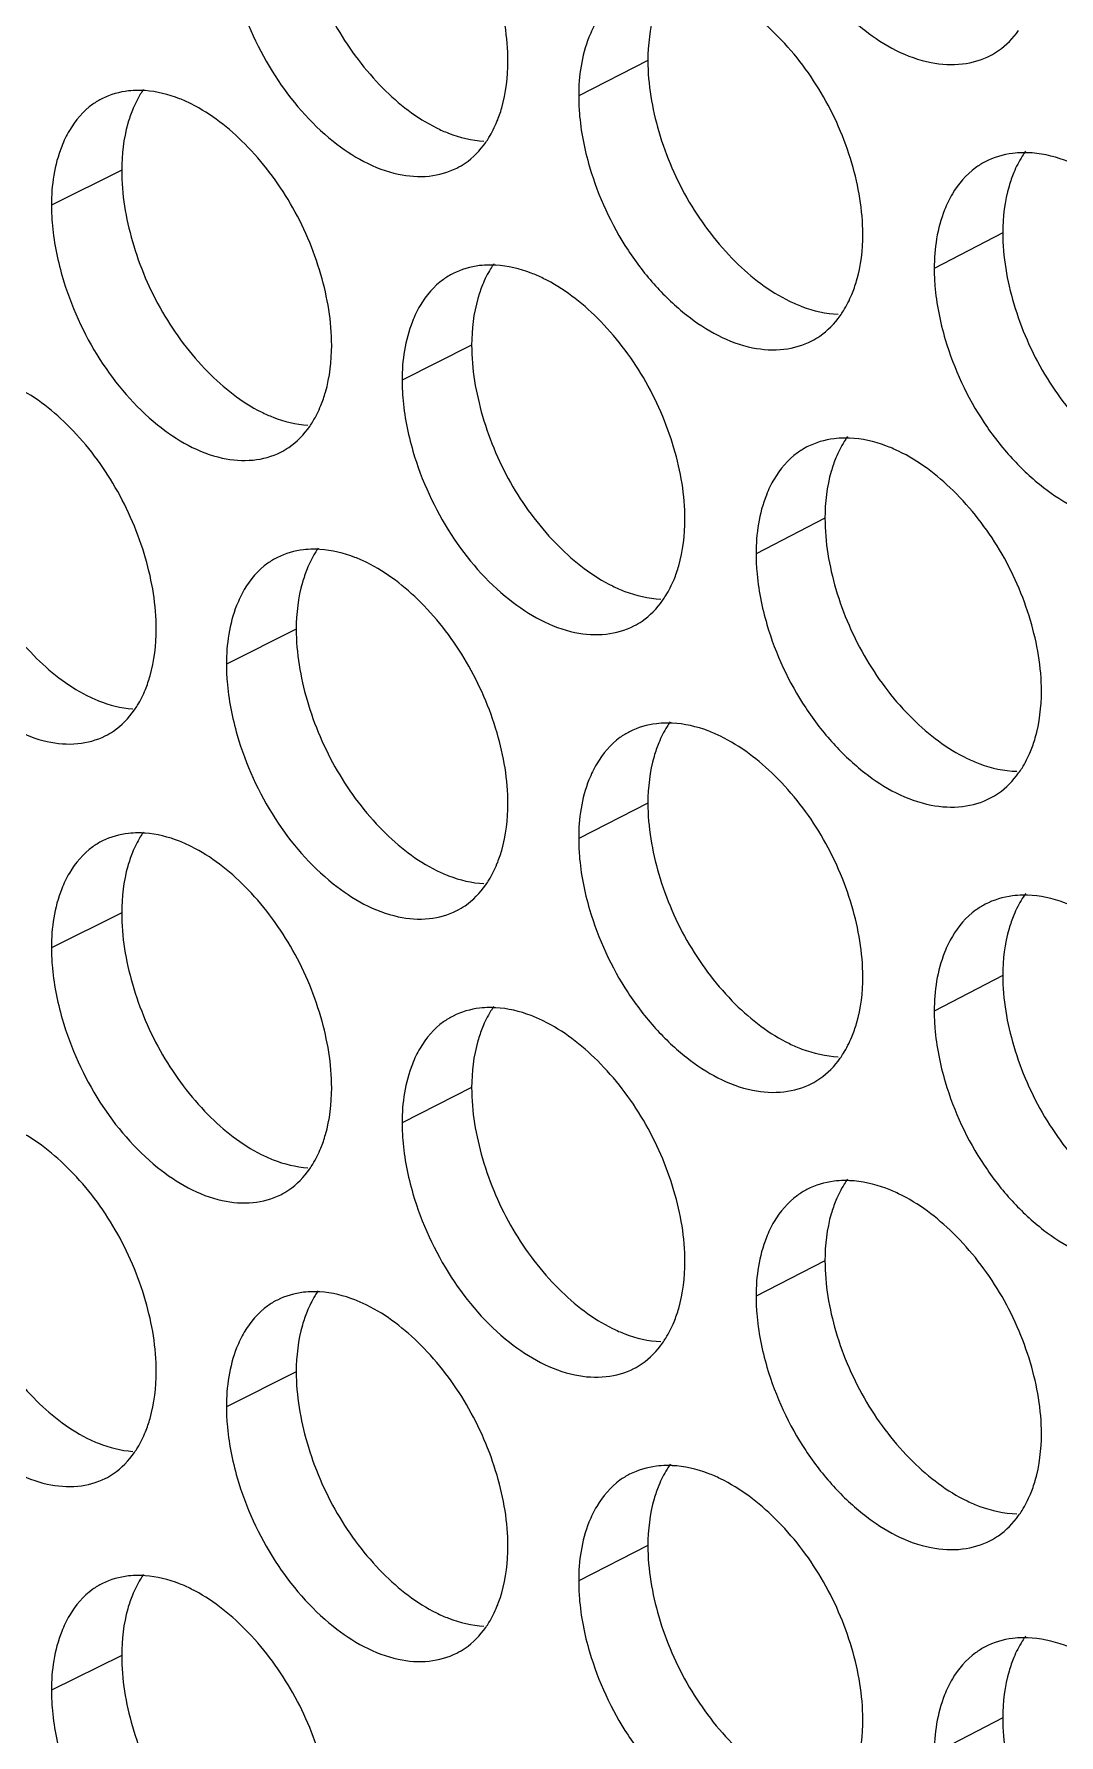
# Model space of a CAD drawing. Header units: millimetres. Extents: x 1177 to 4147, y 93 to 2194.
# Drawn here: x 2580.8 to 2591.68, y 711.51 to 729.55 of the extents above; entities that cross this region are included whole.
import ezdxf

# ---------------------------------------------------------------- set-up
doc = ezdxf.new("R2010")
doc.units = ezdxf.units.MM
doc.header["$LTSCALE"] = 0.1
doc.layers.get('0').update_dxf_attribs({"lineweight": 13})
doc.layers.add('标注', color=251, linetype='Continuous', lineweight=9)

# ---------------------------------------------------------------- blocks, each defined once
blk = doc.blocks.new('02')
for points, knots in [([(4627.348, 522.744), (4597.363, 531.299), (4553.55, 545.69), (4497.641, 568.487), (4458.71, 586.649), (4422.281, 606.068), (4388.51, 626.659), (4357.551, 648.334), (4338.416, 663.815), (4329.392, 671.722)], [0, 0, 0, 0, 0.278685, 0.411475, 0.539478, 0.662459, 0.780251, 0.892768, 1, 1, 1, 1]), ([(4626.906, 521.428), (4597.052, 529.945), (4553.424, 544.261), (4497.732, 566.923), (4458.929, 584.973), (4422.597, 604.269), (4388.892, 624.729), (4357.964, 646.263), (4338.829, 661.641), (4329.798, 669.496)], [0, 0, 0, 0, 0.278468, 0.411196, 0.539177, 0.662176, 0.780023, 0.892638, 1, 1, 1, 1]), ([(4628.518, 518.372), (4598.337, 526.935), (4554.235, 541.353), (4497.955, 564.22), (4458.766, 582.448), (4422.099, 601.945), (4388.114, 622.628), (4356.965, 644.402), (4337.717, 659.96), (4328.641, 667.907)], [0, 0, 0, 0, 0.278732, 0.411552, 0.539576, 0.662563, 0.780343, 0.892822, 1, 1, 1, 1]), ([(4328.202, 667.332), (4337.3, 659.316), (4356.601, 643.626), (4387.852, 621.677), (4421.956, 600.844), (4458.755, 581.215), (4498.091, 562.874), (4554.59, 539.876), (4598.873, 525.389), (4629.18, 516.79)], [0, 0, 0, 0, 0.107262, 0.219794, 0.337581, 0.460553, 0.588547, 0.721328, 1, 1, 1, 1])]:
    blk.add_open_spline(points, degree=3, knots=knots)
at = {"layer": '标注'}
for p, q in [((4465.295, 633.076), (4464.246, 632.54)), ((4457.319, 631.413), (4456.254, 630.884)), ((4470.674, 630.466), (4469.635, 629.925)), ((4462.624, 628.765), (4461.569, 628.232)), ((4467.979, 626.142), (4466.934, 625.604)), ((4459.965, 624.461), (4458.906, 623.93)), ((4465.295, 621.826), (4464.246, 621.29)), ((4457.319, 620.163), (4456.254, 619.634)), ((4457.319, 620.163), (4456.254, 619.634)), ((4470.674, 619.216), (4469.635, 618.675)), ((4462.624, 617.515), (4461.569, 616.982)), ((4462.624, 617.515), (4461.569, 616.982)), ((4467.979, 614.892), (4466.934, 614.354)), ((4467.979, 614.892), (4466.934, 614.354)), ((4459.965, 613.211), (4458.906, 612.68)), ((4465.295, 610.576), (4464.246, 610.04)), ((4457.319, 608.913), (4456.254, 608.384)), ((4470.674, 607.966), (4469.635, 607.425))]:
    blk.add_line(p, q, dxfattribs=at)
for centre, radius, start, end in [((4457.571, 631.165), 1.459, 85.9113, 90.3279), ((4471.001, 630.172), 1.508, 88.1658, 91.0012), ((4462.906, 628.499), 1.478, 86.8291, 90.6001), ((4468.29, 625.858), 1.498, 87.7255, 90.8684), ((4460.232, 624.204), 1.468, 86.3729, 90.4645), ((4465.592, 621.551), 1.488, 87.2799, 90.7347), ((4457.571, 619.915), 1.459, 85.9113, 90.3279), ((4457.571, 619.915), 1.459, 85.9113, 90.3279), ((4471.001, 618.922), 1.508, 88.1658, 91.0012), ((4462.906, 617.249), 1.478, 86.8291, 90.6001), ((4462.906, 617.249), 1.478, 86.8291, 90.6001), ((4468.29, 614.608), 1.498, 87.7255, 90.8684), ((4468.29, 614.608), 1.498, 87.7255, 90.8684), ((4460.232, 612.954), 1.468, 86.3729, 90.4645), ((4465.592, 610.301), 1.488, 87.2799, 90.7347), ((4457.571, 608.665), 1.459, 85.9113, 90.3279), ((4471.001, 607.672), 1.508, 88.1658, 91.0012)]:
    blk.add_arc(centre, radius, start, end, dxfattribs=at)
for points, knots in [([(4463.174, 633.066), (4463.174, 633.428), (4463.043, 634.18), (4462.592, 635.228), (4461.916, 636.116), (4461.339, 636.569), (4461.036, 636.719)], [0, 0, 0, 0, 0.246729, 0.511193, 0.769606, 1, 1, 1, 1]), ([(4467.1, 635.78), (4467.232, 635.335), (4467.528, 634.694), (4468.087, 633.974), (4468.68, 633.413), (4469.366, 633.037), (4470.055, 632.997), (4470.357, 633.085), (4470.489, 633.153)], [0, 0, 0, 0, 0.29218, 0.435922, 0.57205, 0.806581, 0.906826, 1, 1, 1, 1]), ([(4467.1, 635.78), (4467.232, 635.335), (4467.528, 634.694), (4468.087, 633.974), (4468.68, 633.413), (4469.366, 633.037), (4470.055, 632.997), (4470.357, 633.085), (4470.489, 633.153)], [0, 0, 0, 0, 0.29218, 0.435922, 0.57205, 0.806581, 0.906826, 1, 1, 1, 1]), ([(4459.965, 635.711), (4459.965, 635.348), (4460.094, 634.597), (4460.542, 633.548), (4461.214, 632.658), (4461.789, 632.205), (4462.091, 632.056)], [0, 0, 0, 0, 0.247033, 0.511643, 0.769894, 1, 1, 1, 1]), ([(4459.07, 634.104), (4459.198, 633.66), (4459.581, 632.825), (4460.418, 631.85), (4461.291, 631.35), (4461.971, 631.299), (4462.27, 631.382), (4462.4, 631.448)], [0, 0, 0, 0, 0.293762, 0.573619, 0.807925, 0.907583, 1, 1, 1, 1]), ([(4465.461, 633.989), (4465.433, 633.922), (4465.332, 633.628), (4465.295, 633.314), (4465.295, 633.076)], [0, 0, 0, 0, 0.233282, 1, 1, 1, 1]), ([(4468.553, 630.446), (4468.553, 630.808), (4468.422, 631.56), (4467.966, 632.606), (4467.283, 633.491), (4466.701, 633.94), (4466.395, 634.089)], [0, 0, 0, 0, 0.246367, 0.510504, 0.768967, 1, 1, 1, 1]), ([(4464.519, 633.67), (4464.474, 633.593), (4464.304, 633.24), (4464.246, 632.841), (4464.246, 632.54)], [0, 0, 0, 0, 0.228624, 1, 1, 1, 1]), ([(4470.489, 633.153), (4470.53, 633.175), (4470.694, 633.274), (4470.831, 633.414), (4470.915, 633.532)], [0, 0, 0, 0, 0.245281, 1, 1, 1, 1]), ([(4470.489, 633.153), (4470.53, 633.175), (4470.694, 633.274), (4470.831, 633.414), (4470.915, 633.532)], [0, 0, 0, 0, 0.245281, 1, 1, 1, 1]), ([(4463.008, 632.153), (4463.036, 632.22), (4463.137, 632.514), (4463.174, 632.828), (4463.174, 633.066)], [0, 0, 0, 0, 0.233221, 1, 1, 1, 1]), ([(4465.295, 633.076), (4465.295, 632.713), (4465.425, 631.962), (4465.878, 630.915), (4466.556, 630.028), (4467.136, 629.579), (4467.441, 629.431)], [0, 0, 0, 0, 0.246671, 0.510955, 0.769257, 1, 1, 1, 1]), ([(4457.027, 632.502), (4456.976, 632.476), (4456.774, 632.355), (4456.616, 632.169), (4456.526, 632.016)], [0, 0, 0, 0, 0.242512, 1, 1, 1, 1]), ([(4457.563, 632.624), (4457.516, 632.624), (4457.332, 632.613), (4457.149, 632.562), (4457.027, 632.502)], [0, 0, 0, 0, 0.258421, 1, 1, 1, 1]), ([(4457.648, 632.637), (4457.632, 632.613), (4457.568, 632.514), (4457.516, 632.407), (4457.482, 632.325)], [0, 0, 0, 0, 0.242569, 1, 1, 1, 1]), ([(4458.374, 632.418), (4458.316, 632.447), (4458.094, 632.547), (4457.853, 632.608), (4457.675, 632.62)], [0, 0, 0, 0, 0.266713, 1, 1, 1, 1]), ([(4464.246, 632.54), (4464.246, 632.453), (4464.261, 632.09), (4464.333, 631.73), (4464.411, 631.465)], [0, 0, 0, 0, 0.238632, 1, 1, 1, 1]), ([(4457.482, 632.325), (4457.455, 632.258), (4457.355, 631.964), (4457.319, 631.65), (4457.319, 631.413)], [0, 0, 0, 0, 0.232835, 1, 1, 1, 1]), ([(4460.502, 628.76), (4460.502, 629.123), (4460.373, 629.875), (4459.923, 630.923), (4459.251, 631.813), (4458.677, 632.267), (4458.374, 632.418)], [0, 0, 0, 0, 0.246911, 0.511538, 0.769926, 1, 1, 1, 1]), ([(4456.526, 632.016), (4456.481, 631.939), (4456.312, 631.585), (4456.254, 631.186), (4456.254, 630.884)], [0, 0, 0, 0, 0.227885, 1, 1, 1, 1]), ([(4462.091, 632.056), (4462.151, 632.026), (4462.379, 631.925), (4462.626, 631.866), (4462.809, 631.855)], [0, 0, 0, 0, 0.2667, 1, 1, 1, 1]), ([(4462.837, 631.836), (4462.854, 631.86), (4462.92, 631.96), (4462.974, 632.069), (4463.008, 632.153)], [0, 0, 0, 0, 0.242697, 1, 1, 1, 1]), ([(4462.4, 631.448), (4462.443, 631.47), (4462.612, 631.569), (4462.752, 631.715), (4462.837, 631.836)], [0, 0, 0, 0, 0.244733, 1, 1, 1, 1]), ([(4470.974, 631.68), (4470.924, 631.679), (4470.728, 631.666), (4470.535, 631.609), (4470.407, 631.542)], [0, 0, 0, 0, 0.258483, 1, 1, 1, 1]), ([(4471.019, 631.704), (4471.002, 631.68), (4470.933, 631.577), (4470.877, 631.466), (4470.842, 631.38)], [0, 0, 0, 0, 0.242868, 1, 1, 1, 1]), ([(4471.804, 631.484), (4471.742, 631.514), (4471.501, 631.616), (4471.24, 631.674), (4471.049, 631.68)], [0, 0, 0, 0, 0.266802, 1, 1, 1, 1]), ([(4457.319, 631.413), (4457.319, 631.05), (4457.447, 630.298), (4457.893, 629.249), (4458.561, 628.358), (4459.134, 627.903), (4459.435, 627.752)], [0, 0, 0, 0, 0.247215, 0.511988, 0.770214, 1, 1, 1, 1]), ([(4464.411, 631.465), (4464.542, 631.02), (4464.836, 630.38), (4465.392, 629.659), (4465.981, 629.097), (4466.662, 628.719), (4467.348, 628.674), (4467.649, 628.761), (4467.78, 628.828)], [0, 0, 0, 0, 0.292621, 0.4365, 0.572692, 0.807081, 0.907102, 1, 1, 1, 1]), ([(4470.407, 631.542), (4470.356, 631.515), (4470.157, 631.392), (4470, 631.207), (4469.91, 631.055)], [0, 0, 0, 0, 0.24332, 1, 1, 1, 1]), ([(4470.842, 631.38), (4470.814, 631.313), (4470.712, 631.018), (4470.674, 630.704), (4470.674, 630.466)], [0, 0, 0, 0, 0.233581, 1, 1, 1, 1]), ([(4456.254, 630.884), (4456.254, 630.798), (4456.27, 630.434), (4456.341, 630.074), (4456.418, 629.808)], [0, 0, 0, 0, 0.238534, 1, 1, 1, 1]), ([(4469.91, 631.055), (4469.864, 630.978), (4469.694, 630.625), (4469.635, 630.226), (4469.635, 629.925)], [0, 0, 0, 0, 0.229116, 1, 1, 1, 1]), ([(4468.386, 629.533), (4468.414, 629.6), (4468.516, 629.894), (4468.553, 630.208), (4468.553, 630.446)], [0, 0, 0, 0, 0.233519, 1, 1, 1, 1]), ([(4470.674, 630.466), (4470.674, 630.103), (4470.806, 629.352), (4471.263, 628.307), (4471.948, 627.423), (4472.533, 626.977), (4472.84, 626.831)], [0, 0, 0, 0, 0.246312, 0.510271, 0.768623, 1, 1, 1, 1]), ([(4462.342, 629.849), (4462.291, 629.823), (4462.09, 629.701), (4461.932, 629.516), (4461.842, 629.363)], [0, 0, 0, 0, 0.242847, 1, 1, 1, 1]), ([(4462.89, 629.977), (4462.842, 629.977), (4462.653, 629.966), (4462.467, 629.912), (4462.342, 629.849)], [0, 0, 0, 0, 0.258444, 1, 1, 1, 1]), ([(4462.96, 629.995), (4462.943, 629.971), (4462.877, 629.87), (4462.823, 629.762), (4462.789, 629.678)], [0, 0, 0, 0, 0.242682, 1, 1, 1, 1]), ([(4463.709, 629.776), (4463.649, 629.805), (4463.42, 629.906), (4463.171, 629.965), (4462.988, 629.975)], [0, 0, 0, 0, 0.266759, 1, 1, 1, 1]), ([(4469.635, 629.925), (4469.635, 629.838), (4469.651, 629.475), (4469.724, 629.116), (4469.802, 628.851)], [0, 0, 0, 0, 0.238699, 1, 1, 1, 1]), ([(4456.418, 629.808), (4456.546, 629.365), (4456.925, 628.53), (4457.757, 627.553), (4458.624, 627.051), (4459.301, 626.996), (4459.599, 627.077), (4459.729, 627.142)], [0, 0, 0, 0, 0.294207, 0.574275, 0.808437, 0.907868, 1, 1, 1, 1]), ([(4462.789, 629.678), (4462.761, 629.611), (4462.661, 629.317), (4462.624, 629.003), (4462.624, 628.765)], [0, 0, 0, 0, 0.233133, 1, 1, 1, 1]), ([(4465.857, 626.128), (4465.857, 626.49), (4465.726, 627.242), (4465.272, 628.288), (4464.593, 629.176), (4464.014, 629.626), (4463.709, 629.776)], [0, 0, 0, 0, 0.246547, 0.510848, 0.769286, 1, 1, 1, 1]), ([(4461.842, 629.363), (4461.797, 629.286), (4461.628, 628.932), (4461.569, 628.533), (4461.569, 628.232)], [0, 0, 0, 0, 0.228378, 1, 1, 1, 1]), ([(4467.441, 629.431), (4467.503, 629.401), (4467.738, 629.299), (4467.993, 629.241), (4468.181, 629.233)], [0, 0, 0, 0, 0.26673, 1, 1, 1, 1]), ([(4468.21, 629.21), (4468.227, 629.234), (4468.295, 629.337), (4468.351, 629.447), (4468.386, 629.533)], [0, 0, 0, 0, 0.242819, 1, 1, 1, 1]), ([(4467.78, 628.828), (4467.822, 628.85), (4467.988, 628.949), (4468.126, 629.091), (4468.21, 629.21)], [0, 0, 0, 0, 0.245104, 1, 1, 1, 1]), ([(4469.802, 628.851), (4469.934, 628.406), (4470.232, 627.765), (4470.795, 627.046), (4471.392, 626.485), (4472.082, 626.112), (4472.774, 626.075), (4473.078, 626.165), (4473.209, 626.234)], [0, 0, 0, 0, 0.291742, 0.435347, 0.571412, 0.806086, 0.906551, 1, 1, 1, 1]), ([(4460.338, 627.848), (4460.365, 627.915), (4460.466, 628.209), (4460.502, 628.522), (4460.502, 628.76)], [0, 0, 0, 0, 0.233071, 1, 1, 1, 1]), ([(4462.624, 628.765), (4462.624, 628.402), (4462.754, 627.651), (4463.204, 626.603), (4463.879, 625.715), (4464.456, 625.264), (4464.76, 625.115)], [0, 0, 0, 0, 0.246852, 0.511298, 0.769575, 1, 1, 1, 1]), ([(4457.844, 624.461), (4457.844, 624.824), (4457.715, 625.575), (4457.268, 626.625), (4456.598, 627.516), (4456.027, 627.972), (4455.726, 628.124)], [0, 0, 0, 0, 0.247093, 0.511885, 0.770247, 1, 1, 1, 1]), ([(4461.569, 628.232), (4461.569, 628.145), (4461.585, 627.782), (4461.657, 627.422), (4461.734, 627.157)], [0, 0, 0, 0, 0.238599, 1, 1, 1, 1]), ([(4460.169, 627.533), (4460.185, 627.557), (4460.25, 627.657), (4460.304, 627.765), (4460.338, 627.848)], [0, 0, 0, 0, 0.24264, 1, 1, 1, 1]), ([(4459.435, 627.752), (4459.494, 627.723), (4459.718, 627.623), (4459.961, 627.563), (4460.141, 627.551)], [0, 0, 0, 0, 0.266679, 1, 1, 1, 1]), ([(4459.729, 627.142), (4459.772, 627.164), (4459.942, 627.264), (4460.083, 627.411), (4460.169, 627.533)], [0, 0, 0, 0, 0.244538, 1, 1, 1, 1]), ([(4468.267, 627.356), (4468.217, 627.356), (4468.024, 627.343), (4467.834, 627.287), (4467.706, 627.221)], [0, 0, 0, 0, 0.258469, 1, 1, 1, 1]), ([(4468.32, 627.378), (4468.303, 627.354), (4468.236, 627.252), (4468.18, 627.142), (4468.145, 627.056)], [0, 0, 0, 0, 0.242804, 1, 1, 1, 1]), ([(4469.094, 627.158), (4469.032, 627.188), (4468.795, 627.29), (4468.538, 627.348), (4468.349, 627.355)], [0, 0, 0, 0, 0.266791, 1, 1, 1, 1]), ([(4454.685, 627.121), (4454.685, 626.758), (4454.813, 626.006), (4455.256, 624.956), (4455.921, 624.064), (4456.491, 623.607), (4456.791, 623.456)], [0, 0, 0, 0, 0.247397, 0.512334, 0.770535, 1, 1, 1, 1]), ([(4461.734, 627.157), (4461.864, 626.712), (4462.249, 625.877), (4463.091, 624.902), (4463.97, 624.406), (4464.653, 624.359), (4464.954, 624.443), (4465.084, 624.51)], [0, 0, 0, 0, 0.293319, 0.572966, 0.807416, 0.907301, 1, 1, 1, 1]), ([(4467.706, 627.221), (4467.656, 627.195), (4467.456, 627.072), (4467.298, 626.887), (4467.208, 626.734)], [0, 0, 0, 0, 0.243166, 1, 1, 1, 1]), ([(4468.145, 627.056), (4468.117, 626.989), (4468.016, 626.695), (4467.979, 626.381), (4467.979, 626.142)], [0, 0, 0, 0, 0.233432, 1, 1, 1, 1]), ([(4471.261, 623.52), (4471.261, 623.883), (4471.129, 624.634), (4470.671, 625.679), (4469.985, 626.563), (4469.401, 627.011), (4469.094, 627.158)], [0, 0, 0, 0, 0.246187, 0.510161, 0.768649, 1, 1, 1, 1]), ([(4467.208, 626.734), (4467.163, 626.657), (4466.993, 626.304), (4466.934, 625.905), (4466.934, 625.604)], [0, 0, 0, 0, 0.22887, 1, 1, 1, 1]), ([(4465.691, 625.215), (4465.719, 625.282), (4465.82, 625.576), (4465.857, 625.89), (4465.857, 626.128)], [0, 0, 0, 0, 0.23337, 1, 1, 1, 1]), ([(4467.979, 626.142), (4467.979, 625.78), (4468.109, 625.029), (4468.564, 623.983), (4469.246, 623.097), (4469.828, 622.65), (4470.134, 622.502)], [0, 0, 0, 0, 0.246491, 0.510612, 0.768939, 1, 1, 1, 1]), ([(4453.778, 625.519), (4453.905, 625.075), (4454.28, 624.242), (4455.002, 623.393), (4455.671, 622.931), (4456.166, 622.74), (4456.644, 622.699), (4456.941, 622.779), (4457.07, 622.843)], [0, 0, 0, 0, 0.294183, 0.574014, 0.698487, 0.809259, 0.908301, 1, 1, 1, 1]), ([(4459.679, 625.547), (4459.628, 625.522), (4459.426, 625.4), (4459.268, 625.214), (4459.178, 625.061)], [0, 0, 0, 0, 0.242682, 1, 1, 1, 1]), ([(4460.221, 625.673), (4460.172, 625.672), (4459.986, 625.661), (4459.802, 625.609), (4459.679, 625.547)], [0, 0, 0, 0, 0.258432, 1, 1, 1, 1]), ([(4460.298, 625.688), (4460.281, 625.664), (4460.216, 625.564), (4460.163, 625.457), (4460.129, 625.373)], [0, 0, 0, 0, 0.242625, 1, 1, 1, 1]), ([(4461.036, 625.469), (4460.977, 625.498), (4460.751, 625.598), (4460.506, 625.658), (4460.325, 625.67)], [0, 0, 0, 0, 0.266738, 1, 1, 1, 1]), ([(4463.174, 621.816), (4463.174, 622.178), (4463.043, 622.93), (4462.592, 623.978), (4461.916, 624.866), (4461.339, 625.319), (4461.036, 625.469)], [0, 0, 0, 0, 0.246729, 0.511193, 0.769606, 1, 1, 1, 1]), ([(4466.934, 625.604), (4466.934, 625.518), (4466.95, 625.155), (4467.022, 624.795), (4467.1, 624.53)], [0, 0, 0, 0, 0.238665, 1, 1, 1, 1]), ([(4460.129, 625.373), (4460.102, 625.306), (4460.002, 625.012), (4459.965, 624.699), (4459.965, 624.461)], [0, 0, 0, 0, 0.232984, 1, 1, 1, 1]), ([(4465.517, 624.895), (4465.534, 624.919), (4465.601, 625.02), (4465.656, 625.13), (4465.691, 625.215)], [0, 0, 0, 0, 0.242757, 1, 1, 1, 1]), ([(4459.178, 625.061), (4459.133, 624.984), (4458.964, 624.631), (4458.906, 624.231), (4458.906, 623.93)], [0, 0, 0, 0, 0.228131, 1, 1, 1, 1]), ([(4464.76, 625.115), (4464.821, 625.085), (4465.052, 624.984), (4465.304, 624.925), (4465.489, 624.916)], [0, 0, 0, 0, 0.266716, 1, 1, 1, 1]), ([(4465.084, 624.51), (4465.126, 624.532), (4465.294, 624.631), (4465.433, 624.775), (4465.517, 624.895)], [0, 0, 0, 0, 0.244921, 1, 1, 1, 1]), ([(4457.68, 623.549), (4457.707, 623.616), (4457.807, 623.91), (4457.844, 624.223), (4457.844, 624.461)], [0, 0, 0, 0, 0.232922, 1, 1, 1, 1]), ([(4459.965, 624.461), (4459.965, 624.098), (4460.094, 623.347), (4460.542, 622.298), (4461.214, 621.408), (4461.789, 620.955), (4462.091, 620.806)], [0, 0, 0, 0, 0.247033, 0.511643, 0.769894, 1, 1, 1, 1]), ([(4467.1, 624.53), (4467.232, 624.085), (4467.528, 623.444), (4468.087, 622.724), (4468.68, 622.163), (4469.366, 621.787), (4470.055, 621.747), (4470.357, 621.835), (4470.489, 621.903)], [0, 0, 0, 0, 0.29218, 0.435922, 0.57205, 0.806581, 0.906826, 1, 1, 1, 1]), ([(4458.906, 623.93), (4458.906, 623.843), (4458.921, 623.48), (4458.993, 623.12), (4459.07, 622.854)], [0, 0, 0, 0, 0.238567, 1, 1, 1, 1]), ([(4456.791, 623.456), (4456.849, 623.427), (4457.069, 623.327), (4457.309, 623.266), (4457.486, 623.253)], [0, 0, 0, 0, 0.266655, 1, 1, 1, 1]), ([(4457.513, 623.237), (4457.529, 623.26), (4457.594, 623.36), (4457.646, 623.466), (4457.68, 623.549)], [0, 0, 0, 0, 0.242584, 1, 1, 1, 1]), ([(4471.094, 622.607), (4471.122, 622.674), (4471.224, 622.968), (4471.261, 623.282), (4471.261, 623.52)], [0, 0, 0, 0, 0.233669, 1, 1, 1, 1]), ([(4457.07, 622.843), (4457.113, 622.865), (4457.286, 622.965), (4457.428, 623.113), (4457.513, 623.237)], [0, 0, 0, 0, 0.244338, 1, 1, 1, 1]), ([(4465.018, 622.907), (4464.967, 622.881), (4464.767, 622.759), (4464.609, 622.573), (4464.519, 622.42)], [0, 0, 0, 0, 0.243008, 1, 1, 1, 1]), ([(4465.573, 623.039), (4465.523, 623.038), (4465.333, 623.026), (4465.144, 622.971), (4465.018, 622.907)], [0, 0, 0, 0, 0.258456, 1, 1, 1, 1]), ([(4465.634, 623.059), (4465.617, 623.034), (4465.55, 622.933), (4465.496, 622.824), (4465.461, 622.739)], [0, 0, 0, 0, 0.242742, 1, 1, 1, 1]), ([(4466.395, 622.839), (4466.334, 622.869), (4466.101, 622.97), (4465.849, 623.028), (4465.662, 623.037)], [0, 0, 0, 0, 0.266777, 1, 1, 1, 1]), ([(4459.07, 622.854), (4459.198, 622.41), (4459.581, 621.575), (4460.418, 620.6), (4461.291, 620.1), (4461.971, 620.049), (4462.27, 620.132), (4462.4, 620.198)], [0, 0, 0, 0, 0.293762, 0.573619, 0.807925, 0.907583, 1, 1, 1, 1]), ([(4465.461, 622.739), (4465.433, 622.672), (4465.332, 622.378), (4465.295, 622.064), (4465.295, 621.826)], [0, 0, 0, 0, 0.233282, 1, 1, 1, 1]), ([(4468.553, 619.196), (4468.553, 619.558), (4468.422, 620.31), (4467.966, 621.356), (4467.283, 622.241), (4466.701, 622.69), (4466.395, 622.839)], [0, 0, 0, 0, 0.246367, 0.510504, 0.768967, 1, 1, 1, 1]), ([(4464.519, 622.42), (4464.474, 622.343), (4464.304, 621.99), (4464.246, 621.591), (4464.246, 621.29)], [0, 0, 0, 0, 0.228624, 1, 1, 1, 1]), ([(4470.134, 622.502), (4470.197, 622.472), (4470.436, 622.37), (4470.695, 622.313), (4470.886, 622.307)], [0, 0, 0, 0, 0.266739, 1, 1, 1, 1]), ([(4470.915, 622.282), (4470.933, 622.306), (4471.002, 622.409), (4471.058, 622.52), (4471.094, 622.607)], [0, 0, 0, 0, 0.242883, 1, 1, 1, 1]), ([(4470.489, 621.903), (4470.53, 621.925), (4470.694, 622.024), (4470.831, 622.164), (4470.915, 622.282)], [0, 0, 0, 0, 0.245281, 1, 1, 1, 1]), ([(4463.008, 620.903), (4463.036, 620.97), (4463.137, 621.264), (4463.174, 621.578), (4463.174, 621.816)], [0, 0, 0, 0, 0.233221, 1, 1, 1, 1]), ([(4465.295, 621.826), (4465.295, 621.463), (4465.425, 620.712), (4465.878, 619.665), (4466.556, 618.778), (4467.136, 618.329), (4467.441, 618.181)], [0, 0, 0, 0, 0.246671, 0.510955, 0.769257, 1, 1, 1, 1]), ([(4457.563, 621.374), (4457.516, 621.374), (4457.332, 621.363), (4457.149, 621.312), (4457.027, 621.252)], [0, 0, 0, 0, 0.258421, 1, 1, 1, 1]), ([(4457.563, 621.374), (4457.516, 621.374), (4457.332, 621.363), (4457.149, 621.312), (4457.027, 621.252)], [0, 0, 0, 0, 0.258421, 1, 1, 1, 1]), ([(4457.648, 621.387), (4457.632, 621.363), (4457.568, 621.264), (4457.516, 621.157), (4457.482, 621.075)], [0, 0, 0, 0, 0.242569, 1, 1, 1, 1]), ([(4457.648, 621.387), (4457.632, 621.363), (4457.568, 621.264), (4457.516, 621.157), (4457.482, 621.075)], [0, 0, 0, 0, 0.242569, 1, 1, 1, 1]), ([(4458.374, 621.168), (4458.316, 621.197), (4458.094, 621.297), (4457.853, 621.358), (4457.675, 621.37)], [0, 0, 0, 0, 0.266713, 1, 1, 1, 1]), ([(4458.374, 621.168), (4458.316, 621.197), (4458.094, 621.297), (4457.853, 621.358), (4457.675, 621.37)], [0, 0, 0, 0, 0.266713, 1, 1, 1, 1]), ([(4457.027, 621.252), (4456.976, 621.226), (4456.774, 621.105), (4456.616, 620.919), (4456.526, 620.766)], [0, 0, 0, 0, 0.242512, 1, 1, 1, 1]), ([(4457.027, 621.252), (4456.976, 621.226), (4456.774, 621.105), (4456.616, 620.919), (4456.526, 620.766)], [0, 0, 0, 0, 0.242512, 1, 1, 1, 1]), ([(4460.502, 617.51), (4460.502, 617.873), (4460.373, 618.625), (4459.923, 619.673), (4459.251, 620.563), (4458.677, 621.017), (4458.374, 621.168)], [0, 0, 0, 0, 0.246911, 0.511538, 0.769926, 1, 1, 1, 1]), ([(4460.502, 617.51), (4460.502, 617.873), (4460.373, 618.625), (4459.923, 619.673), (4459.251, 620.563), (4458.677, 621.017), (4458.374, 621.168)], [0, 0, 0, 0, 0.246911, 0.511538, 0.769926, 1, 1, 1, 1]), ([(4464.246, 621.29), (4464.246, 621.203), (4464.261, 620.84), (4464.333, 620.48), (4464.411, 620.215)], [0, 0, 0, 0, 0.238632, 1, 1, 1, 1]), ([(4457.482, 621.075), (4457.455, 621.008), (4457.355, 620.714), (4457.319, 620.4), (4457.319, 620.163)], [0, 0, 0, 0, 0.232835, 1, 1, 1, 1]), ([(4457.482, 621.075), (4457.455, 621.008), (4457.355, 620.714), (4457.319, 620.4), (4457.319, 620.163)], [0, 0, 0, 0, 0.232835, 1, 1, 1, 1]), ([(4462.837, 620.586), (4462.854, 620.61), (4462.92, 620.71), (4462.974, 620.819), (4463.008, 620.903)], [0, 0, 0, 0, 0.242697, 1, 1, 1, 1]), ([(4456.526, 620.766), (4456.481, 620.689), (4456.312, 620.335), (4456.254, 619.936), (4456.254, 619.634)], [0, 0, 0, 0, 0.227885, 1, 1, 1, 1]), ([(4456.526, 620.766), (4456.481, 620.689), (4456.312, 620.335), (4456.254, 619.936), (4456.254, 619.634)], [0, 0, 0, 0, 0.227885, 1, 1, 1, 1]), ([(4462.091, 620.806), (4462.151, 620.776), (4462.379, 620.675), (4462.626, 620.616), (4462.809, 620.605)], [0, 0, 0, 0, 0.2667, 1, 1, 1, 1]), ([(4462.4, 620.198), (4462.443, 620.22), (4462.612, 620.319), (4462.752, 620.465), (4462.837, 620.586)], [0, 0, 0, 0, 0.244733, 1, 1, 1, 1]), ([(4470.974, 620.43), (4470.924, 620.429), (4470.728, 620.416), (4470.535, 620.359), (4470.407, 620.292)], [0, 0, 0, 0, 0.258483, 1, 1, 1, 1]), ([(4471.019, 620.454), (4471.002, 620.43), (4470.933, 620.327), (4470.877, 620.216), (4470.842, 620.13)], [0, 0, 0, 0, 0.242868, 1, 1, 1, 1]), ([(4471.804, 620.234), (4471.742, 620.264), (4471.501, 620.366), (4471.24, 620.424), (4471.049, 620.43)], [0, 0, 0, 0, 0.266802, 1, 1, 1, 1]), ([(4457.319, 620.163), (4457.319, 619.8), (4457.447, 619.048), (4457.893, 617.999), (4458.561, 617.108), (4459.134, 616.653), (4459.435, 616.502)], [0, 0, 0, 0, 0.247215, 0.511988, 0.770214, 1, 1, 1, 1]), ([(4457.319, 620.163), (4457.319, 619.8), (4457.447, 619.048), (4457.893, 617.999), (4458.561, 617.108), (4459.134, 616.653), (4459.435, 616.502)], [0, 0, 0, 0, 0.247215, 0.511988, 0.770214, 1, 1, 1, 1]), ([(4464.411, 620.215), (4464.542, 619.77), (4464.836, 619.13), (4465.392, 618.409), (4465.981, 617.847), (4466.662, 617.469), (4467.348, 617.424), (4467.649, 617.511), (4467.78, 617.578)], [0, 0, 0, 0, 0.292621, 0.4365, 0.572692, 0.807081, 0.907102, 1, 1, 1, 1]), ([(4470.407, 620.292), (4470.356, 620.265), (4470.157, 620.142), (4470, 619.957), (4469.91, 619.805)], [0, 0, 0, 0, 0.24332, 1, 1, 1, 1]), ([(4470.842, 620.13), (4470.814, 620.063), (4470.712, 619.768), (4470.674, 619.454), (4470.674, 619.216)], [0, 0, 0, 0, 0.233581, 1, 1, 1, 1]), ([(4469.91, 619.805), (4469.864, 619.728), (4469.694, 619.375), (4469.635, 618.976), (4469.635, 618.675)], [0, 0, 0, 0, 0.229116, 1, 1, 1, 1]), ([(4456.254, 619.634), (4456.254, 619.548), (4456.27, 619.184), (4456.341, 618.824), (4456.418, 618.558)], [0, 0, 0, 0, 0.238534, 1, 1, 1, 1]), ([(4456.254, 619.634), (4456.254, 619.548), (4456.27, 619.184), (4456.341, 618.824), (4456.418, 618.558)], [0, 0, 0, 0, 0.238534, 1, 1, 1, 1]), ([(4468.386, 618.283), (4468.414, 618.35), (4468.516, 618.644), (4468.553, 618.958), (4468.553, 619.196)], [0, 0, 0, 0, 0.233519, 1, 1, 1, 1]), ([(4470.674, 619.216), (4470.674, 618.853), (4470.806, 618.102), (4471.263, 617.057), (4471.948, 616.173), (4472.533, 615.727), (4472.84, 615.581)], [0, 0, 0, 0, 0.246312, 0.510271, 0.768623, 1, 1, 1, 1]), ([(4456.418, 618.558), (4456.546, 618.115), (4456.925, 617.28), (4457.757, 616.303), (4458.624, 615.801), (4459.301, 615.746), (4459.599, 615.827), (4459.729, 615.892)], [0, 0, 0, 0, 0.294207, 0.574275, 0.808437, 0.907868, 1, 1, 1, 1]), ([(4456.418, 618.558), (4456.546, 618.115), (4456.925, 617.28), (4457.757, 616.303), (4458.624, 615.801), (4459.301, 615.746), (4459.599, 615.827), (4459.729, 615.892)], [0, 0, 0, 0, 0.294207, 0.574275, 0.808437, 0.907868, 1, 1, 1, 1]), ([(4462.342, 618.599), (4462.291, 618.573), (4462.09, 618.451), (4461.932, 618.266), (4461.842, 618.113)], [0, 0, 0, 0, 0.242847, 1, 1, 1, 1]), ([(4462.342, 618.599), (4462.291, 618.573), (4462.09, 618.451), (4461.932, 618.266), (4461.842, 618.113)], [0, 0, 0, 0, 0.242847, 1, 1, 1, 1]), ([(4462.89, 618.727), (4462.842, 618.727), (4462.653, 618.716), (4462.467, 618.662), (4462.342, 618.599)], [0, 0, 0, 0, 0.258444, 1, 1, 1, 1]), ([(4462.89, 618.727), (4462.842, 618.727), (4462.653, 618.716), (4462.467, 618.662), (4462.342, 618.599)], [0, 0, 0, 0, 0.258444, 1, 1, 1, 1]), ([(4462.96, 618.745), (4462.943, 618.721), (4462.877, 618.62), (4462.823, 618.512), (4462.789, 618.428)], [0, 0, 0, 0, 0.242682, 1, 1, 1, 1]), ([(4462.96, 618.745), (4462.943, 618.721), (4462.877, 618.62), (4462.823, 618.512), (4462.789, 618.428)], [0, 0, 0, 0, 0.242682, 1, 1, 1, 1]), ([(4463.709, 618.526), (4463.649, 618.555), (4463.42, 618.656), (4463.171, 618.715), (4462.988, 618.725)], [0, 0, 0, 0, 0.266759, 1, 1, 1, 1]), ([(4463.709, 618.526), (4463.649, 618.555), (4463.42, 618.656), (4463.171, 618.715), (4462.988, 618.725)], [0, 0, 0, 0, 0.266759, 1, 1, 1, 1]), ([(4465.857, 614.878), (4465.857, 615.24), (4465.726, 615.992), (4465.272, 617.038), (4464.593, 617.926), (4464.014, 618.376), (4463.709, 618.526)], [0, 0, 0, 0, 0.246547, 0.510848, 0.769286, 1, 1, 1, 1]), ([(4465.857, 614.878), (4465.857, 615.24), (4465.726, 615.992), (4465.272, 617.038), (4464.593, 617.926), (4464.014, 618.376), (4463.709, 618.526)], [0, 0, 0, 0, 0.246547, 0.510848, 0.769286, 1, 1, 1, 1]), ([(4469.635, 618.675), (4469.635, 618.588), (4469.651, 618.225), (4469.724, 617.866), (4469.802, 617.601)], [0, 0, 0, 0, 0.238699, 1, 1, 1, 1]), ([(4462.789, 618.428), (4462.761, 618.361), (4462.661, 618.067), (4462.624, 617.753), (4462.624, 617.515)], [0, 0, 0, 0, 0.233133, 1, 1, 1, 1]), ([(4462.789, 618.428), (4462.761, 618.361), (4462.661, 618.067), (4462.624, 617.753), (4462.624, 617.515)], [0, 0, 0, 0, 0.233133, 1, 1, 1, 1]), ([(4468.21, 617.96), (4468.227, 617.984), (4468.295, 618.087), (4468.351, 618.197), (4468.386, 618.283)], [0, 0, 0, 0, 0.242819, 1, 1, 1, 1]), ([(4461.842, 618.113), (4461.797, 618.036), (4461.628, 617.682), (4461.569, 617.283), (4461.569, 616.982)], [0, 0, 0, 0, 0.228378, 1, 1, 1, 1]), ([(4461.842, 618.113), (4461.797, 618.036), (4461.628, 617.682), (4461.569, 617.283), (4461.569, 616.982)], [0, 0, 0, 0, 0.228378, 1, 1, 1, 1]), ([(4467.441, 618.181), (4467.503, 618.151), (4467.738, 618.049), (4467.993, 617.991), (4468.181, 617.983)], [0, 0, 0, 0, 0.26673, 1, 1, 1, 1]), ([(4467.78, 617.578), (4467.822, 617.6), (4467.988, 617.699), (4468.126, 617.841), (4468.21, 617.96)], [0, 0, 0, 0, 0.245104, 1, 1, 1, 1]), ([(4460.338, 616.598), (4460.365, 616.665), (4460.466, 616.959), (4460.502, 617.272), (4460.502, 617.51)], [0, 0, 0, 0, 0.233071, 1, 1, 1, 1]), ([(4460.338, 616.598), (4460.365, 616.665), (4460.466, 616.959), (4460.502, 617.272), (4460.502, 617.51)], [0, 0, 0, 0, 0.233071, 1, 1, 1, 1]), ([(4462.624, 617.515), (4462.624, 617.152), (4462.754, 616.401), (4463.204, 615.353), (4463.879, 614.465), (4464.456, 614.014), (4464.76, 613.865)], [0, 0, 0, 0, 0.246852, 0.511298, 0.769575, 1, 1, 1, 1]), ([(4462.624, 617.515), (4462.624, 617.152), (4462.754, 616.401), (4463.204, 615.353), (4463.879, 614.465), (4464.456, 614.014), (4464.76, 613.865)], [0, 0, 0, 0, 0.246852, 0.511298, 0.769575, 1, 1, 1, 1]), ([(4469.802, 617.601), (4469.934, 617.156), (4470.232, 616.515), (4470.795, 615.796), (4471.392, 615.235), (4472.082, 614.862), (4472.774, 614.825), (4473.078, 614.915), (4473.209, 614.984)], [0, 0, 0, 0, 0.291742, 0.435347, 0.571412, 0.806086, 0.906551, 1, 1, 1, 1]), ([(4461.569, 616.982), (4461.569, 616.895), (4461.585, 616.532), (4461.657, 616.172), (4461.734, 615.907)], [0, 0, 0, 0, 0.238599, 1, 1, 1, 1]), ([(4461.569, 616.982), (4461.569, 616.895), (4461.585, 616.532), (4461.657, 616.172), (4461.734, 615.907)], [0, 0, 0, 0, 0.238599, 1, 1, 1, 1]), ([(4457.844, 613.211), (4457.844, 613.574), (4457.715, 614.325), (4457.268, 615.375), (4456.598, 616.266), (4456.027, 616.722), (4455.726, 616.874)], [0, 0, 0, 0, 0.247093, 0.511885, 0.770247, 1, 1, 1, 1]), ([(4459.435, 616.502), (4459.494, 616.473), (4459.718, 616.373), (4459.961, 616.313), (4460.141, 616.301)], [0, 0, 0, 0, 0.266679, 1, 1, 1, 1]), ([(4459.435, 616.502), (4459.494, 616.473), (4459.718, 616.373), (4459.961, 616.313), (4460.141, 616.301)], [0, 0, 0, 0, 0.266679, 1, 1, 1, 1]), ([(4460.169, 616.283), (4460.185, 616.307), (4460.25, 616.407), (4460.304, 616.515), (4460.338, 616.598)], [0, 0, 0, 0, 0.24264, 1, 1, 1, 1]), ([(4460.169, 616.283), (4460.185, 616.307), (4460.25, 616.407), (4460.304, 616.515), (4460.338, 616.598)], [0, 0, 0, 0, 0.24264, 1, 1, 1, 1]), ([(4459.729, 615.892), (4459.772, 615.914), (4459.942, 616.014), (4460.083, 616.161), (4460.169, 616.283)], [0, 0, 0, 0, 0.244538, 1, 1, 1, 1]), ([(4459.729, 615.892), (4459.772, 615.914), (4459.942, 616.014), (4460.083, 616.161), (4460.169, 616.283)], [0, 0, 0, 0, 0.244538, 1, 1, 1, 1]), ([(4467.706, 615.971), (4467.656, 615.945), (4467.456, 615.822), (4467.298, 615.637), (4467.208, 615.484)], [0, 0, 0, 0, 0.243166, 1, 1, 1, 1]), ([(4467.706, 615.971), (4467.656, 615.945), (4467.456, 615.822), (4467.298, 615.637), (4467.208, 615.484)], [0, 0, 0, 0, 0.243166, 1, 1, 1, 1]), ([(4468.267, 616.106), (4468.217, 616.106), (4468.024, 616.093), (4467.834, 616.037), (4467.706, 615.971)], [0, 0, 0, 0, 0.258469, 1, 1, 1, 1]), ([(4468.267, 616.106), (4468.217, 616.106), (4468.024, 616.093), (4467.834, 616.037), (4467.706, 615.971)], [0, 0, 0, 0, 0.258469, 1, 1, 1, 1]), ([(4468.32, 616.128), (4468.303, 616.104), (4468.236, 616.002), (4468.18, 615.892), (4468.145, 615.806)], [0, 0, 0, 0, 0.242804, 1, 1, 1, 1]), ([(4468.32, 616.128), (4468.303, 616.104), (4468.236, 616.002), (4468.18, 615.892), (4468.145, 615.806)], [0, 0, 0, 0, 0.242804, 1, 1, 1, 1]), ([(4469.094, 615.908), (4469.032, 615.938), (4468.795, 616.04), (4468.538, 616.098), (4468.349, 616.105)], [0, 0, 0, 0, 0.266791, 1, 1, 1, 1]), ([(4469.094, 615.908), (4469.032, 615.938), (4468.795, 616.04), (4468.538, 616.098), (4468.349, 616.105)], [0, 0, 0, 0, 0.266791, 1, 1, 1, 1]), ([(4454.685, 615.871), (4454.685, 615.508), (4454.813, 614.756), (4455.256, 613.706), (4455.921, 612.814), (4456.491, 612.357), (4456.791, 612.206)], [0, 0, 0, 0, 0.247397, 0.512334, 0.770535, 1, 1, 1, 1]), ([(4461.734, 615.907), (4461.864, 615.462), (4462.249, 614.627), (4463.091, 613.652), (4463.97, 613.156), (4464.653, 613.109), (4464.954, 613.193), (4465.084, 613.26)], [0, 0, 0, 0, 0.293319, 0.572966, 0.807416, 0.907301, 1, 1, 1, 1]), ([(4461.734, 615.907), (4461.864, 615.462), (4462.249, 614.627), (4463.091, 613.652), (4463.97, 613.156), (4464.653, 613.109), (4464.954, 613.193), (4465.084, 613.26)], [0, 0, 0, 0, 0.293319, 0.572966, 0.807416, 0.907301, 1, 1, 1, 1]), ([(4468.145, 615.806), (4468.117, 615.739), (4468.016, 615.445), (4467.979, 615.131), (4467.979, 614.892)], [0, 0, 0, 0, 0.233432, 1, 1, 1, 1]), ([(4468.145, 615.806), (4468.117, 615.739), (4468.016, 615.445), (4467.979, 615.131), (4467.979, 614.892)], [0, 0, 0, 0, 0.233432, 1, 1, 1, 1]), ([(4471.261, 612.27), (4471.261, 612.633), (4471.129, 613.384), (4470.671, 614.429), (4469.985, 615.313), (4469.401, 615.761), (4469.094, 615.908)], [0, 0, 0, 0, 0.246187, 0.510161, 0.768649, 1, 1, 1, 1]), ([(4471.261, 612.27), (4471.261, 612.633), (4471.129, 613.384), (4470.671, 614.429), (4469.985, 615.313), (4469.401, 615.761), (4469.094, 615.908)], [0, 0, 0, 0, 0.246187, 0.510161, 0.768649, 1, 1, 1, 1]), ([(4467.208, 615.484), (4467.163, 615.407), (4466.993, 615.054), (4466.934, 614.655), (4466.934, 614.354)], [0, 0, 0, 0, 0.22887, 1, 1, 1, 1]), ([(4467.208, 615.484), (4467.163, 615.407), (4466.993, 615.054), (4466.934, 614.655), (4466.934, 614.354)], [0, 0, 0, 0, 0.22887, 1, 1, 1, 1]), ([(4465.691, 613.965), (4465.719, 614.032), (4465.82, 614.326), (4465.857, 614.64), (4465.857, 614.878)], [0, 0, 0, 0, 0.23337, 1, 1, 1, 1]), ([(4465.691, 613.965), (4465.719, 614.032), (4465.82, 614.326), (4465.857, 614.64), (4465.857, 614.878)], [0, 0, 0, 0, 0.23337, 1, 1, 1, 1]), ([(4467.979, 614.892), (4467.979, 614.53), (4468.109, 613.779), (4468.564, 612.733), (4469.246, 611.847), (4469.828, 611.4), (4470.134, 611.252)], [0, 0, 0, 0, 0.246491, 0.510612, 0.768939, 1, 1, 1, 1]), ([(4467.979, 614.892), (4467.979, 614.53), (4468.109, 613.779), (4468.564, 612.733), (4469.246, 611.847), (4469.828, 611.4), (4470.134, 611.252)], [0, 0, 0, 0, 0.246491, 0.510612, 0.768939, 1, 1, 1, 1]), ([(4460.221, 614.423), (4460.172, 614.422), (4459.986, 614.411), (4459.802, 614.359), (4459.679, 614.297)], [0, 0, 0, 0, 0.258432, 1, 1, 1, 1]), ([(4460.298, 614.438), (4460.281, 614.414), (4460.216, 614.314), (4460.163, 614.207), (4460.129, 614.123)], [0, 0, 0, 0, 0.242625, 1, 1, 1, 1]), ([(4461.036, 614.219), (4460.977, 614.248), (4460.751, 614.348), (4460.506, 614.408), (4460.325, 614.42)], [0, 0, 0, 0, 0.266738, 1, 1, 1, 1]), ([(4453.778, 614.269), (4453.905, 613.825), (4454.28, 612.992), (4455.002, 612.143), (4455.671, 611.681), (4456.166, 611.49), (4456.644, 611.449), (4456.941, 611.529), (4457.07, 611.593)], [0, 0, 0, 0, 0.294183, 0.574014, 0.698487, 0.809259, 0.908301, 1, 1, 1, 1]), ([(4459.679, 614.297), (4459.628, 614.272), (4459.426, 614.15), (4459.268, 613.964), (4459.178, 613.811)], [0, 0, 0, 0, 0.242682, 1, 1, 1, 1]), ([(4463.174, 610.566), (4463.174, 610.928), (4463.043, 611.68), (4462.592, 612.728), (4461.916, 613.616), (4461.339, 614.069), (4461.036, 614.219)], [0, 0, 0, 0, 0.246729, 0.511193, 0.769606, 1, 1, 1, 1]), ([(4466.934, 614.354), (4466.934, 614.268), (4466.95, 613.905), (4467.022, 613.545), (4467.1, 613.28)], [0, 0, 0, 0, 0.238665, 1, 1, 1, 1]), ([(4466.934, 614.354), (4466.934, 614.268), (4466.95, 613.905), (4467.022, 613.545), (4467.1, 613.28)], [0, 0, 0, 0, 0.238665, 1, 1, 1, 1]), ([(4460.129, 614.123), (4460.102, 614.056), (4460.002, 613.762), (4459.965, 613.449), (4459.965, 613.211)], [0, 0, 0, 0, 0.232984, 1, 1, 1, 1]), ([(4465.517, 613.645), (4465.534, 613.669), (4465.601, 613.77), (4465.656, 613.88), (4465.691, 613.965)], [0, 0, 0, 0, 0.242757, 1, 1, 1, 1]), ([(4465.517, 613.645), (4465.534, 613.669), (4465.601, 613.77), (4465.656, 613.88), (4465.691, 613.965)], [0, 0, 0, 0, 0.242757, 1, 1, 1, 1]), ([(4459.178, 613.811), (4459.133, 613.734), (4458.964, 613.381), (4458.906, 612.981), (4458.906, 612.68)], [0, 0, 0, 0, 0.228131, 1, 1, 1, 1]), ([(4464.76, 613.865), (4464.821, 613.835), (4465.052, 613.734), (4465.304, 613.675), (4465.489, 613.666)], [0, 0, 0, 0, 0.266716, 1, 1, 1, 1]), ([(4464.76, 613.865), (4464.821, 613.835), (4465.052, 613.734), (4465.304, 613.675), (4465.489, 613.666)], [0, 0, 0, 0, 0.266716, 1, 1, 1, 1]), ([(4465.084, 613.26), (4465.126, 613.282), (4465.294, 613.381), (4465.433, 613.525), (4465.517, 613.645)], [0, 0, 0, 0, 0.244921, 1, 1, 1, 1]), ([(4465.084, 613.26), (4465.126, 613.282), (4465.294, 613.381), (4465.433, 613.525), (4465.517, 613.645)], [0, 0, 0, 0, 0.244921, 1, 1, 1, 1]), ([(4457.68, 612.299), (4457.707, 612.366), (4457.807, 612.66), (4457.844, 612.973), (4457.844, 613.211)], [0, 0, 0, 0, 0.232922, 1, 1, 1, 1]), ([(4459.965, 613.211), (4459.965, 612.848), (4460.094, 612.097), (4460.542, 611.048), (4461.214, 610.158), (4461.789, 609.705), (4462.091, 609.556)], [0, 0, 0, 0, 0.247033, 0.511643, 0.769894, 1, 1, 1, 1]), ([(4467.1, 613.28), (4467.232, 612.835), (4467.528, 612.194), (4468.087, 611.474), (4468.68, 610.913), (4469.366, 610.537), (4470.055, 610.497), (4470.357, 610.585), (4470.489, 610.653)], [0, 0, 0, 0, 0.29218, 0.435922, 0.57205, 0.806581, 0.906826, 1, 1, 1, 1]), ([(4467.1, 613.28), (4467.232, 612.835), (4467.528, 612.194), (4468.087, 611.474), (4468.68, 610.913), (4469.366, 610.537), (4470.055, 610.497), (4470.357, 610.585), (4470.489, 610.653)], [0, 0, 0, 0, 0.29218, 0.435922, 0.57205, 0.806581, 0.906826, 1, 1, 1, 1]), ([(4458.906, 612.68), (4458.906, 612.593), (4458.921, 612.23), (4458.993, 611.87), (4459.07, 611.604)], [0, 0, 0, 0, 0.238567, 1, 1, 1, 1]), ([(4456.791, 612.206), (4456.849, 612.177), (4457.069, 612.077), (4457.309, 612.016), (4457.486, 612.003)], [0, 0, 0, 0, 0.266655, 1, 1, 1, 1]), ([(4457.513, 611.987), (4457.529, 612.01), (4457.594, 612.11), (4457.646, 612.216), (4457.68, 612.299)], [0, 0, 0, 0, 0.242584, 1, 1, 1, 1]), ([(4471.094, 611.357), (4471.122, 611.424), (4471.224, 611.718), (4471.261, 612.032), (4471.261, 612.27)], [0, 0, 0, 0, 0.233669, 1, 1, 1, 1]), ([(4471.094, 611.357), (4471.122, 611.424), (4471.224, 611.718), (4471.261, 612.032), (4471.261, 612.27)], [0, 0, 0, 0, 0.233669, 1, 1, 1, 1]), ([(4457.07, 611.593), (4457.113, 611.615), (4457.286, 611.715), (4457.428, 611.863), (4457.513, 611.987)], [0, 0, 0, 0, 0.244338, 1, 1, 1, 1]), ([(4459.07, 611.604), (4459.198, 611.16), (4459.581, 610.325), (4460.418, 609.35), (4461.291, 608.85), (4461.971, 608.799), (4462.27, 608.882), (4462.4, 608.948)], [0, 0, 0, 0, 0.293762, 0.573619, 0.807925, 0.907583, 1, 1, 1, 1]), ([(4465.018, 611.657), (4464.967, 611.631), (4464.767, 611.509), (4464.609, 611.323), (4464.519, 611.17)], [0, 0, 0, 0, 0.243008, 1, 1, 1, 1]), ([(4465.573, 611.789), (4465.523, 611.788), (4465.333, 611.776), (4465.144, 611.721), (4465.018, 611.657)], [0, 0, 0, 0, 0.258456, 1, 1, 1, 1]), ([(4465.634, 611.809), (4465.617, 611.784), (4465.55, 611.683), (4465.496, 611.574), (4465.461, 611.489)], [0, 0, 0, 0, 0.242742, 1, 1, 1, 1]), ([(4466.395, 611.589), (4466.334, 611.619), (4466.101, 611.72), (4465.849, 611.778), (4465.662, 611.787)], [0, 0, 0, 0, 0.266777, 1, 1, 1, 1]), ([(4468.553, 607.946), (4468.553, 608.308), (4468.422, 609.06), (4467.966, 610.106), (4467.283, 610.991), (4466.701, 611.44), (4466.395, 611.589)], [0, 0, 0, 0, 0.246367, 0.510504, 0.768967, 1, 1, 1, 1]), ([(4465.461, 611.489), (4465.433, 611.422), (4465.332, 611.128), (4465.295, 610.814), (4465.295, 610.576)], [0, 0, 0, 0, 0.233282, 1, 1, 1, 1]), ([(4470.915, 611.032), (4470.933, 611.056), (4471.002, 611.159), (4471.058, 611.27), (4471.094, 611.357)], [0, 0, 0, 0, 0.242883, 1, 1, 1, 1]), ([(4470.915, 611.032), (4470.933, 611.056), (4471.002, 611.159), (4471.058, 611.27), (4471.094, 611.357)], [0, 0, 0, 0, 0.242883, 1, 1, 1, 1]), ([(4464.519, 611.17), (4464.474, 611.093), (4464.304, 610.74), (4464.246, 610.341), (4464.246, 610.04)], [0, 0, 0, 0, 0.228624, 1, 1, 1, 1]), ([(4470.134, 611.252), (4470.197, 611.222), (4470.436, 611.12), (4470.695, 611.063), (4470.886, 611.057)], [0, 0, 0, 0, 0.266739, 1, 1, 1, 1]), ([(4470.134, 611.252), (4470.197, 611.222), (4470.436, 611.12), (4470.695, 611.063), (4470.886, 611.057)], [0, 0, 0, 0, 0.266739, 1, 1, 1, 1]), ([(4470.489, 610.653), (4470.53, 610.675), (4470.694, 610.774), (4470.831, 610.914), (4470.915, 611.032)], [0, 0, 0, 0, 0.245281, 1, 1, 1, 1]), ([(4470.489, 610.653), (4470.53, 610.675), (4470.694, 610.774), (4470.831, 610.914), (4470.915, 611.032)], [0, 0, 0, 0, 0.245281, 1, 1, 1, 1]), ([(4463.008, 609.653), (4463.036, 609.72), (4463.137, 610.014), (4463.174, 610.328), (4463.174, 610.566)], [0, 0, 0, 0, 0.233221, 1, 1, 1, 1]), ([(4465.295, 610.576), (4465.295, 610.213), (4465.425, 609.462), (4465.878, 608.415), (4466.556, 607.528), (4467.136, 607.079), (4467.441, 606.931)], [0, 0, 0, 0, 0.246671, 0.510955, 0.769257, 1, 1, 1, 1]), ([(4457.563, 610.124), (4457.516, 610.124), (4457.332, 610.113), (4457.149, 610.062), (4457.027, 610.002)], [0, 0, 0, 0, 0.258421, 1, 1, 1, 1]), ([(4457.648, 610.137), (4457.632, 610.113), (4457.568, 610.014), (4457.516, 609.907), (4457.482, 609.825)], [0, 0, 0, 0, 0.242569, 1, 1, 1, 1]), ([(4458.374, 609.918), (4458.316, 609.947), (4458.094, 610.047), (4457.853, 610.108), (4457.675, 610.12)], [0, 0, 0, 0, 0.266713, 1, 1, 1, 1]), ([(4464.246, 610.04), (4464.246, 609.953), (4464.261, 609.59), (4464.333, 609.23), (4464.411, 608.965)], [0, 0, 0, 0, 0.238632, 1, 1, 1, 1]), ([(4457.027, 610.002), (4456.976, 609.976), (4456.774, 609.855), (4456.616, 609.669), (4456.526, 609.516)], [0, 0, 0, 0, 0.242512, 1, 1, 1, 1]), ([(4457.482, 609.825), (4457.455, 609.758), (4457.355, 609.464), (4457.319, 609.15), (4457.319, 608.913)], [0, 0, 0, 0, 0.232835, 1, 1, 1, 1]), ([(4460.502, 606.26), (4460.502, 606.623), (4460.373, 607.375), (4459.923, 608.423), (4459.251, 609.313), (4458.677, 609.767), (4458.374, 609.918)], [0, 0, 0, 0, 0.246911, 0.511538, 0.769926, 1, 1, 1, 1]), ([(4456.526, 609.516), (4456.481, 609.439), (4456.312, 609.085), (4456.254, 608.686), (4456.254, 608.384)], [0, 0, 0, 0, 0.227885, 1, 1, 1, 1]), ([(4462.091, 609.556), (4462.151, 609.526), (4462.379, 609.425), (4462.626, 609.366), (4462.809, 609.355)], [0, 0, 0, 0, 0.2667, 1, 1, 1, 1]), ([(4462.837, 609.336), (4462.854, 609.36), (4462.92, 609.46), (4462.974, 609.569), (4463.008, 609.653)], [0, 0, 0, 0, 0.242697, 1, 1, 1, 1]), ([(4462.4, 608.948), (4462.443, 608.97), (4462.612, 609.069), (4462.752, 609.215), (4462.837, 609.336)], [0, 0, 0, 0, 0.244733, 1, 1, 1, 1]), ([(4470.407, 609.042), (4470.356, 609.015), (4470.157, 608.892), (4470, 608.707), (4469.91, 608.555)], [0, 0, 0, 0, 0.24332, 1, 1, 1, 1]), ([(4470.974, 609.18), (4470.924, 609.179), (4470.728, 609.166), (4470.535, 609.109), (4470.407, 609.042)], [0, 0, 0, 0, 0.258483, 1, 1, 1, 1]), ([(4471.019, 609.204), (4471.002, 609.18), (4470.933, 609.077), (4470.877, 608.966), (4470.842, 608.88)], [0, 0, 0, 0, 0.242868, 1, 1, 1, 1]), ([(4471.804, 608.984), (4471.742, 609.014), (4471.501, 609.116), (4471.24, 609.174), (4471.049, 609.18)], [0, 0, 0, 0, 0.266802, 1, 1, 1, 1]), ([(4457.319, 608.913), (4457.319, 608.55), (4457.447, 607.798), (4457.893, 606.749), (4458.561, 605.858), (4459.134, 605.403), (4459.435, 605.252)], [0, 0, 0, 0, 0.247215, 0.511988, 0.770214, 1, 1, 1, 1]), ([(4464.411, 608.965), (4464.542, 608.52), (4464.836, 607.88), (4465.392, 607.159), (4465.981, 606.597), (4466.662, 606.219), (4467.348, 606.174), (4467.649, 606.261), (4467.78, 606.328)], [0, 0, 0, 0, 0.292621, 0.4365, 0.572692, 0.807081, 0.907102, 1, 1, 1, 1]), ([(4470.842, 608.88), (4470.814, 608.813), (4470.712, 608.518), (4470.674, 608.204), (4470.674, 607.966)], [0, 0, 0, 0, 0.233581, 1, 1, 1, 1]), ([(4469.91, 608.555), (4469.864, 608.478), (4469.694, 608.125), (4469.635, 607.726), (4469.635, 607.425)], [0, 0, 0, 0, 0.229116, 1, 1, 1, 1]), ([(4456.254, 608.384), (4456.254, 608.298), (4456.27, 607.934), (4456.341, 607.574), (4456.418, 607.308)], [0, 0, 0, 0, 0.238534, 1, 1, 1, 1]), ([(4468.386, 607.033), (4468.414, 607.1), (4468.516, 607.394), (4468.553, 607.708), (4468.553, 607.946)], [0, 0, 0, 0, 0.233519, 1, 1, 1, 1]), ([(4470.674, 607.966), (4470.674, 607.603), (4470.806, 606.852), (4471.263, 605.807), (4471.948, 604.923), (4472.533, 604.477), (4472.84, 604.331)], [0, 0, 0, 0, 0.246312, 0.510271, 0.768623, 1, 1, 1, 1])]:
    blk.add_open_spline(points, degree=3, knots=knots, dxfattribs=at)

msp = doc.modelspace()

# ---------------------------------------------------------------- block references
at = {"xscale": 0.7, "yscale": 0.7, "zscale": 0.7}
msp.add_blockref('02', (-538.391, 286.112), dxfattribs=at)

doc.saveas('drawing.dxf')
